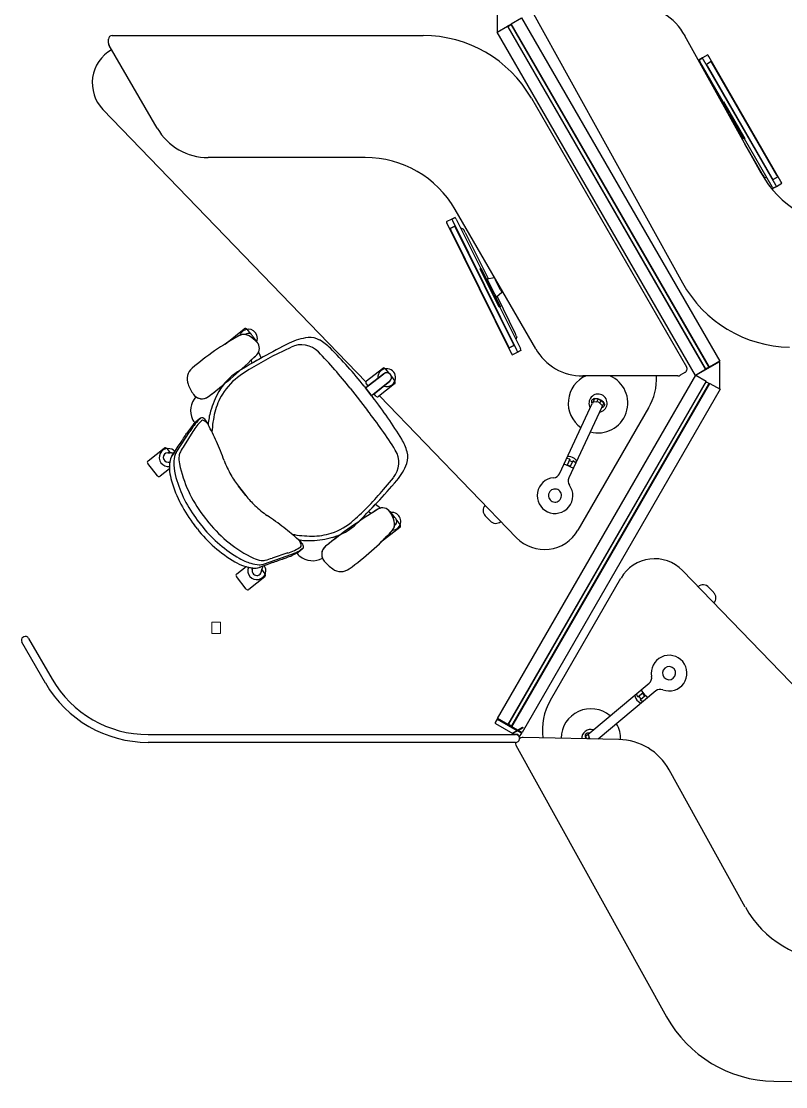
# Model space of a CAD drawing. Header units: millimetres. Extents: x 148480 to 578986, y 39883 to 155062.
# Drawn here: x 234855 to 236911, y 134853 to 137719 of the extents above; entities that cross this region are included whole.
import ezdxf

# ---------------------------------------------------------------- set-up
doc = ezdxf.new("R2010")
doc.units = ezdxf.units.MM
doc.layers.add('G-IMPT', color=8, linetype='Continuous', lineweight=5)
doc.layers.add('I - MODULAR', color=44, linetype='Continuous')
doc.layers.add('Layer4', color=6, linetype='Continuous')

# ---------------------------------------------------------------- blocks, each defined once
blk = doc.blocks.new('Junction_ViaLsgEndTransition 108_ - Family 68__C1-557104-Level 1')
at = {"layer": 'G-IMPT'}
for p, q in [((-30, -26.4), (0, -26.4)), ((-30, -26.4), (-30, -49.8)), ((0, -26.4), (0, -49.8)), ((-30, -49.8), (0, -49.8))]:
    blk.add_line(p, q, dxfattribs=at)
blk = doc.blocks.new('Junction_ViaLsgEndTransition 108_ - Family 68__C2-557105-Level 1')
blk.add_blockref('Junction_ViaLsgEndTransition 108_ - Family 68__C1-557104-Level 1', (0, 0))
blk = doc.blocks.new('Junction_ViaLsgEndTransition 108_ - Family 68-557103-Level 1')
blk.add_blockref('Junction_ViaLsgEndTransition 108_ - Family 68__C2-557105-Level 1', (0, 0))
blk = doc.blocks.new('GFC1')
at = {"layer": 'I - MODULAR', "color": 8}
for p, q in [((308767.1, 138752.2), (308767.1, 138676.5)), ((308860.1, 138733.3), (309265.4, 138002)), ((308805.4, 138698.1), (308794.8, 138691.9)), ((308794.8, 138691.9), (308805.4, 138698.1)), ((308797.8, 138692.7), (308803.2, 138695.9)), ((308797.8, 138692.7), (308803.2, 138695.9)), ((308803.2, 138695.9), (308805.4, 138695.3)), ((308803.2, 138695.9), (308805.4, 138695.3)), ((308805.2, 138698.5), (308832.9, 138714.5)), ((309338.6, 137774.6), (308805.2, 138698.5)), ((309338.6, 137774.6), (308805.2, 138698.5)), ((308805.4, 138695.3), (309336, 137776.4)), ((309336, 137776.4), (308805.4, 138695.3)), ((308832.9, 138714.5), (309366.3, 137790.6)), ((307731.6, 138667.2), (308567.7, 138667.1)), ((308766.9, 138676.4), (308794.6, 138692.3)), ((309300.3, 137752.5), (308766.9, 138676.4)), ((308794.6, 138692.3), (309328, 137768.5)), ((308794.6, 138692.3), (309328, 137768.5)), ((308797.2, 138690.6), (308797.8, 138692.7)), ((308797.2, 138690.6), (308797.8, 138692.7)), ((309327.7, 137771.6), (308797.2, 138690.6)), ((309327.7, 137771.6), (308797.2, 138690.6)), ((309477.3, 138296.9), (309272.4, 138666.5)), ((307721.4, 138646.3), (307721.4, 138657)), ((307852.8, 138417.6), (307723.2, 138639.9)), ((309333.7, 138615), (309319.3, 138606.7)), ((309530.7, 138274.1), (309336.5, 138610.8)), ((309319.3, 138606.7), (309310.4, 138601.5)), ((309310.4, 138601.5), (309319.3, 138606.7)), ((309375, 138489), (309312.7, 138597)), ((309321.6, 138602.2), (309515.8, 138265.5)), ((309343, 138596.9), (309330.3, 138589.6)), ((309330.4, 138589.7), (309343, 138596.9)), ((309331.8, 138586.6), (309507.1, 138282.7)), ((309506.6, 138283.7), (309332.7, 138585.1)), ((309519.6, 138291.2), (309345.7, 138592.6)), ((309345.7, 138592.6), (309519.6, 138291.2)), ((309325.7, 138570.5), (309326.4, 138573.3)), ((308859.1, 138498.8), (309276.5, 137775.8)), ((308414.8, 137734.8), (307706.7, 138468)), ((309373.5, 138488.1), (309376.2, 138489.7)), ((309391.9, 138456.2), (309373.5, 138488.1)), ((309376.2, 138489.7), (309433.9, 138389.8)), ((309385.8, 138463.2), (309390.4, 138455.3)), ((309390.4, 138455.3), (309391.9, 138456.2)), ((309390.4, 138455.3), (309408.6, 138423.7)), ((309391.9, 138456.2), (309410.2, 138424.6)), ((309410.2, 138424.6), (309408.6, 138423.7)), ((309408.6, 138423.7), (309413.5, 138415.2)), ((309431.1, 138388.2), (309410.2, 138424.6)), ((309413.5, 138415.2), (309412, 138414.8)), ((309433.9, 138389.8), (309431.1, 138388.2)), ((309506.8, 138260.4), (309432.6, 138389.1)), ((309480.3, 138294.7), (309433.4, 138376.1)), ((308412.5, 138338.9), (307989.9, 138338.9)), ((309485.8, 138286.3), (309493.1, 138284.1)), ((309509.3, 138279.4), (309522, 138286.7)), ((309521.9, 138286.7), (309509.3, 138279.4)), ((309518.6, 138261.3), (309533, 138269.6)), ((309509.6, 138256.1), (309518.6, 138261.3)), ((309518.6, 138261.3), (309509.6, 138256.1)), ((308870.9, 137824.2), (308654.4, 138199.1)), ((308645.3, 138172.9), (308630.4, 138165.5)), ((308632.4, 138160.8), (308804.9, 137812.5)), ((308653.4, 138154.2), (308640.3, 138147.7)), ((308640.4, 138147.7), (308653.4, 138154.2)), ((308654.6, 138177.5), (308645.3, 138172.9)), ((308645.3, 138172.9), (308654.6, 138177.5)), ((308820.3, 137820.2), (308647.8, 138168.4)), ((308655.2, 138153.6), (308653.4, 138154.2)), ((308811.1, 137836.3), (308655.4, 138150.7)), ((308657.1, 138173), (308723, 138039.9)), ((308642.4, 138143.1), (308796.8, 137831.2)), ((308796.8, 137831.2), (308642.4, 138143.1)), ((308655.9, 138149.7), (308810.3, 137837.9)), ((308676.5, 138145.8), (308669.3, 138148.5)), ((308681.4, 138137), (308742.8, 138013.1)), ((308721.7, 138039.2), (308724.5, 138040.6)), ((308772.9, 137935.9), (308721.7, 138039.2)), ((308724.5, 138040.6), (308743.2, 138003)), ((308740.4, 138012.6), (308759.3, 138016.3)), ((308744.8, 138003.8), (308740.4, 138012.6)), ((308759.3, 138016.3), (308763.1, 138008.6)), ((308775.9, 137982.8), (308763.1, 138008.6)), ((308743.2, 138003), (308744.8, 138003.8)), ((308759.4, 137970.3), (308743.2, 138003)), ((308761, 137971.1), (308744.8, 138003.8)), ((308775.9, 137982.8), (308779.4, 137975.7)), ((308761, 137971.1), (308759.4, 137970.3)), ((308759.4, 137970.3), (308775.7, 137937.3)), ((308765, 137962.9), (308761, 137971.1)), ((308779.4, 137975.7), (308765, 137962.9)), ((308766.8, 137964.5), (308815.7, 137865.8)), ((308775.7, 137937.3), (308772.9, 137935.9)), ((308774.2, 137936.5), (308829.5, 137824.8)), ((308035.2, 137837), (308086.9, 137877.6)), ((308094, 137876.7), (308103.9, 137864.1)), ((308109.7, 137856.7), (308121.9, 137841.1)), ((308109.7, 137856.7), (308111.6, 137850.6)), ((308819.7, 137856.6), (308817.4, 137849.3)), ((308125.5, 137815.2), (308131.9, 137799.1)), ((308175.7, 137810.5), (308212.9, 137828.6)), ((308799.2, 137826.8), (308812.4, 137833.3)), ((308812.3, 137833.2), (308799.3, 137826.8)), ((308807.4, 137808.1), (308822.3, 137815.5)), ((308812.9, 137835), (308812.4, 137833.3)), ((308822.3, 137815.5), (308831.6, 137820.1)), ((308831.6, 137820.1), (308822.3, 137815.5)), ((308107.9, 137785.4), (308105.3, 137793.5)), ((309302, 137753), (309366.5, 137790.2)), ((309366.5, 137790.2), (309302, 137753)), ((309366.3, 137790.6), (309338.6, 137774.6)), ((309366.5, 137715.7), (309366.5, 137790.2)), ((308412.8, 137718.9), (308462.7, 137756.8)), ((308415.7, 137737.6), (308458.9, 137771.5)), ((308462.7, 137756.8), (308419.7, 137724.2)), ((308419.7, 137724.2), (308462.7, 137756.8)), ((308462.7, 137756.8), (308445.9, 137744.1)), ((308466, 137770.6), (308475.7, 137758.3)), ((308482.6, 137749.4), (308492.3, 137737.1)), ((308768, 136829.5), (309301.4, 137753.4)), ((309253.1, 137751.1), (308997.3, 137751.2)), ((309272.3, 137760.2), (309259.5, 137752.8)), ((309300.2, 137752.7), (309300.5, 137752.1)), ((309300.5, 137751.9), (309300.2, 137751.3)), ((309328, 137768.5), (309300.3, 137752.5)), ((309301.4, 137753.4), (309329, 137737.4)), ((309329.9, 137771.1), (309327.7, 137771.6)), ((309329.9, 137771.1), (309327.7, 137771.6)), ((309335.4, 137774.2), (309329.9, 137771.1)), ((309329.9, 137771.1), (309335.4, 137774.2)), ((309336, 137776.4), (309335.4, 137774.2)), ((309336, 137776.4), (309335.4, 137774.2)), ((308409.3, 137723.3), (308432.8, 137693.3)), ((308419.7, 137724.2), (308414.8, 137730.5)), ((308478.1, 137737.1), (308429.3, 137697.8)), ((308436.1, 137703.3), (308478.1, 137737.1)), ((308436.1, 137703.3), (308478.1, 137737.1)), ((308491.4, 137730), (308448.2, 137696.1)), ((308461.7, 137723.9), (308478.1, 137737.1)), ((309329, 137737.4), (308795.6, 136813.5)), ((309329, 137737.4), (308795.6, 136813.5)), ((308798.3, 136815.3), (309328.8, 137734.2)), ((308798.3, 136815.3), (309328.8, 137734.2)), ((308806.3, 136807.4), (309339.7, 137731.2)), ((308806.3, 136807.4), (309339.7, 137731.2)), ((308806.5, 136810.5), (309337, 137729.5)), ((309337, 137729.4), (308806.5, 136810.5)), ((309330.4, 137734.6), (309328.2, 137735.9)), ((309328.3, 137736.1), (309330.6, 137734.7)), ((309328.8, 137734.2), (309331, 137734.8)), ((309328.8, 137734.2), (309331, 137734.8)), ((309331, 137734.8), (309336.5, 137731.6)), ((309331, 137734.8), (309336.5, 137731.6)), ((309336.5, 137731.6), (309337, 137729.4)), ((309336.5, 137731.6), (309337, 137729.5)), ((309336.6, 137731.3), (309339, 137729.9)), ((309338.9, 137729.7), (309336.6, 137731.1)), ((309339.7, 137731.2), (309367.4, 137715.3)), ((308371.5, 137717.9), (308418.5, 137658)), ((308429.3, 137697.8), (308412.8, 137718.9)), ((308441.1, 137697), (308436.1, 137703.3)), ((308819.4, 137315.8), (308450.4, 137697.9)), ((309367.4, 137715.3), (308834, 136791.4)), ((308934.7, 137488), (309023, 137677.3)), ((309047.8, 137665.6), (308959.7, 137476.7)), ((309174.5, 137664.9), (308984.5, 137336)), ((309029.3, 137690.1), (309023.2, 137677)), ((309025.6, 137682.3), (309035.2, 137681.6)), ((309038.6, 137688.7), (309029.3, 137690.1)), ((309035.2, 137681.6), (309038.6, 137688.7)), ((309043.4, 137677.8), (309046.7, 137684.9)), ((309050.1, 137670.9), (309043.4, 137677.8)), ((309046.7, 137684.9), (309053.8, 137678.7)), ((309053.8, 137678.7), (309047.6, 137665.6)), ((307969, 137637.2), (307956.8, 137627.6)), ((307956.8, 137627.6), (307969, 137637.2)), ((307903.5, 137544.8), (307940, 137601.4)), ((307948.2, 137601.6), (307924.7, 137563.9)), ((307827.9, 137522.8), (307871.1, 137556.6)), ((307878.2, 137555.7), (307887.1, 137544.3)), ((307881, 137544.2), (307887.1, 137544.4)), ((307897.8, 137544.5), (307892.1, 137535.8)), ((307899.9, 137547.8), (307897.8, 137544.5)), ((308963, 137527.4), (308954, 137528.6)), ((308963, 137527.4), (308955.2, 137510.7)), ((308961.4, 137523.9), (308969.8, 137520)), ((308963.7, 137506.8), (308971.5, 137523.5)), ((308971.5, 137523.5), (308978.5, 137517.2)), ((307853.3, 137482.1), (307827, 137515.6)), ((307885.7, 137501.1), (307860.4, 137481.3)), ((307881.9, 137519.2), (307886.4, 137519.4)), ((308955.9, 137512.1), (308964.3, 137508.2)), ((308461.6, 137445.7), (308488, 137477.4)), ((308071, 137454.4), (308090.8, 137429.2)), ((308090.8, 137429.2), (308071, 137454.4)), ((308440.1, 137405.9), (308454.1, 137395.8)), ((308428.2, 137381.3), (308421, 137385.9)), ((308478.4, 137386.1), (308490.6, 137370.5)), ((307960.6, 137339.5), (307952.8, 137349.5)), ((307960.3, 137363.4), (307975.9, 137343.4)), ((307976.1, 137375.8), (307991.7, 137355.8)), ((308490.6, 137370.5), (308485.2, 137373.9)), ((308496.4, 137363.1), (308506.3, 137350.5)), ((308748.2, 137361.1), (308735.3, 137374.4)), ((308505.4, 137343.4), (308453.7, 137302.9)), ((308138.5, 137245), (308202.1, 137266.8)), ((308204.3, 137274.8), (308162.1, 137261)), ((308231.6, 137276.8), (308243.8, 137286.4)), ((308243.8, 137286.4), (308231.6, 137276.8)), ((308066.5, 137218.3), (308091.8, 137238.1)), ((308108.5, 137230.1), (308109.7, 137234.4)), ((308127, 137236), (308136.8, 137239.4)), ((308136.8, 137239.4), (308140.6, 137240.7)), ((308091.8, 137177.7), (308065.6, 137211.1)), ((308142.1, 137210.6), (308099, 137176.8)), ((308132.5, 137223.2), (308134.1, 137229.1)), ((308134.1, 137229.1), (308143, 137217.7)), ((308910.3, 136878.4), (309100.3, 137207.3)), ((309265.4, 137227.5), (309689.3, 136788.6)), ((309336.6, 137182.2), (309349.5, 137168.9)), ((307551.7, 136924.9), (307488.5, 137034.4)), ((307491.1, 137048.1), (307493.5, 137049.6)), ((307506.7, 137045), (307569.9, 136935.5)), ((309016.1, 136790.7), (309176.1, 136924.3)), ((309193.9, 136903.4), (309039.1, 136774.1)), ((309145.6, 136886.9), (309141.9, 136895.6)), ((309159.7, 136898.7), (309145.6, 136886.9)), ((309154.5, 136882.3), (309148.6, 136889.4)), ((309151.6, 136879.8), (309165.7, 136891.6)), ((309164.5, 136890.6), (309158.5, 136897.7)), ((309151.6, 136879.8), (309159.2, 136874.9)), ((308767.1, 136828), (308761.6, 136818.6)), ((308762.3, 136816.1), (308809, 136789.2)), ((308768, 136829.5), (308767.1, 136828)), ((308767.1, 136828), (308820.4, 136797.2)), ((308820.4, 136797.2), (308767.1, 136828)), ((308795.6, 136813.5), (308768, 136829.5)), ((308771.3, 136825.6), (308772.1, 136827.1)), ((308798.8, 136813.1), (308798.3, 136815.3)), ((308798.8, 136813.1), (308798.3, 136815.3)), ((308804.3, 136809.9), (308798.8, 136813.1)), ((308798.8, 136813.1), (308804.3, 136809.9)), ((308806.5, 136810.5), (308804.3, 136809.9)), ((308806.5, 136810.5), (308804.3, 136809.9)), ((308822.1, 136798.2), (308806.3, 136807.4)), ((308808.4, 136790.3), (308835.7, 136806.1)), ((308836.7, 136804.4), (308809.3, 136788.6)), ((308835.7, 136806.1), (308836.7, 136804.4)), ((307828.4, 136786.2), (308816.6, 136786.2)), ((308816.6, 136786.2), (308807.6, 136786.2)), ((308809.6, 136788.8), (308812.4, 136787.2)), ((308809.7, 136787.2), (308822.6, 136787.2)), ((308822.6, 136785.3), (308820.9, 136785.3)), ((308822.3, 136796.1), (308833.1, 136789.9)), ((308833.1, 136789.9), (308822.3, 136796.1)), ((308822.6, 136787.2), (308822.6, 136785.3)), ((308834, 136791.4), (308824, 136797.1)), ((308831, 136777), (308826.5, 136774.4)), ((308827.1, 136777.1), (308827.1, 136774.3)), ((308827.6, 136780.5), (308833.1, 136789.9)), ((308828.9, 136792.3), (308829.8, 136793.8)), ((308833.1, 136789.9), (308833.9, 136791.4)), ((309094.7, 136772.9), (308837.5, 136778.6)), ((309005.1, 136781.4), (309016.3, 136790.7)), ((309008, 136774.8), (309005.1, 136781.4)), ((309014.9, 136777.8), (309011.2, 136774.7)), ((309011.8, 136786.9), (309014.9, 136777.8)), ((308816.6, 136765.2), (307828.4, 136765.2)), ((308817.6, 136757.9), (309222.9, 136026.6)), ((309434.8, 136321.5), (309230, 136691.1)), ((309511.4, 135853.3), (310346.1, 135838.6))]:
    blk.add_line(p, q, dxfattribs=at)
for centre, radius, start, end in [((309133.6, 138589.6), 158.8, 28.9949, 88.7318), ((307731.6, 138657), 10.2, 89.9949, 179.9949), ((308567.7, 138330.6), 336.5, 29.9949, 89.9949), ((307734.1, 138646.3), 12.7, 179.9949, 210.2581), ((307780.7, 138539.5), 102.9, 119.7757, 224), ((307989.9, 138497.6), 158.8, 210.2581, 269.9949), ((308412.4, 138059.5), 279.4, 29.9949, 89.9949), ((309721.7, 138432.4), 279.4, 208.9949, 268.9949), ((308766.5, 138010.3), 3.81, 161.3432, 206.3432), ((308779.3, 137984.5), 3.81, 206.3432, 281.3432), ((309559.7, 138165.2), 336.5, 208.9949, 268.9949), ((308097.9, 137852.7), 24.1, 20.0803, 161.0063), ((308090, 137873.6), 5.08, 38.0803, 128.0803), ((308097.7, 137853.3), 12.5, 60.195, 132.8337), ((308097.7, 137853.3), 12.5, 15.9656, 60.195), ((308097.7, 137853.3), 12.5, 15.9656, 60.195), ((308471.4, 137148), 815.5, 119.3195, 130.0817), ((308471.4, 137148), 815.5, 119.3195, 122.3384), ((308985, 136282.2), 1740.3, 116.5293, 121.7555), ((308085.8, 137834.7), 27.9, 59.08, 119.3195), ((308085.8, 137834.7), 27.9, 59.08, 119.3195), ((308085.8, 137834.7), 27.9, 59.08, 112.342), ((308047.9, 137771.5), 101.6, 44.8075, 59.08), ((308047.9, 137771.5), 101.6, 43.2329, 59.08), ((308047.9, 137771.5), 101.6, 44.0134, 59.08), ((308097.9, 137852.7), 24.1, 336.5132, 20.0803), ((308103.6, 137825.3), 24.1, 314.1835, 44.0134), ((308275.3, 137703.8), 151.5, 96.3798, 116.5293), ((308264.1, 137803.8), 50.8, 60.0929, 96.3798), ((308219.4, 137726.1), 140.5, 45.1037, 60.0929), ((307094.1, 138864.1), 1472.6, 307.4818, 314.1835), ((308512.2, 137119.2), 768.8, 115.9515, 124.5806), ((307094.1, 138864.1), 1472.6, 313.3655, 314.1835), ((308103.6, 137825.3), 24.1, 314.1835, 335.0812), ((308240.6, 137771.5), 63.5, 44.1548, 115.9515), ((307407.6, 136962.6), 1224.6, 38.0803, 44.1548), ((307530.7, 137034.9), 1116.2, 38.0803, 45.1037), ((308997.3, 137897.2), 146.1, 209.9949, 269.9949), ((308985, 136282.2), 1740.3, 119.3516, 120.2606), ((307970.9, 137742.8), 38.1, 130.0817, 201.9255), ((308146.4, 137637), 147, 121.7555, 150.983), ((308172.1, 137612.6), 169.6, 124.5806, 148.1533), ((308469.9, 137746.6), 24.1, 128.0803, 185.9739), ((308469.9, 137746.6), 24.1, 308.0803, 128.0803), ((308462, 137767.5), 5.08, 38.0803, 128.0803), ((308470.4, 137747), 12.5, 308.0803, 128.0803), ((308470.4, 137747), 12.5, 308.0803, 128.0803), ((308470.4, 137747), 12.5, 64.793, 128.0803), ((308470.4, 137746.6), 12.8, 65.6407, 127.2326), ((308470.4, 137747), 12.5, 308.0803, 11.3676), ((308470, 137747.1), 12.8, 308.928, 10.5199), ((309038.5, 137678), 80.1, 113.404, 235.0682), ((309038.5, 137678), 80.1, 254.8086, 66.828), ((309037.1, 137744.3), 158.8, 329.9751, 2.4916), ((309253.1, 137763.8), 12.7, 269.9949, 299.9949), ((309266.6, 137770.1), 11.4, 299.9949, 29.9949), ((308056.4, 137777.3), 130.3, 201.9255, 215.6167), ((307094.1, 138864.1), 1472.6, 307.4818, 309.4894), ((308146.4, 137637), 147, 141.9861, 150.983), ((308418.8, 137733.6), 5.08, 128.0803, 218.0803), ((308469.9, 137746.6), 24.1, 250.1866, 308.0803), ((308488.3, 137734), 5.08, 308.0803, 38.0803), ((307996.9, 137657.5), 54.7, 136.9374, 205.1137), ((307973.2, 137717.6), 27.9, 215.6167, 307.4818), ((307973.2, 137717.6), 27.9, 234.4212, 307.4818), ((308241.3, 137584.4), 255.5, 150.983, 163.6403), ((308241.3, 137584.4), 255.5, 150.983, 163.6403), ((308168.2, 137614.9), 165.1, 148.1533, 166.4634), ((307554.2, 137004.9), 1116.2, 31.0568, 38.0803), ((308445.1, 137700.1), 5.08, 218.0803, 308.0803), ((309038.5, 137678), 24.4, 279.0116, 210.5062), ((309034.3, 137668.9), 12.7, 44.2527, 85.7473), ((309038.5, 137678), 9.73, 37.4037, 92.5963), ((307972.9, 137632.2), 6.35, 70.5729, 128.0803), ((307972.9, 137632.2), 6.35, 70.5729, 128.0803), ((307970.4, 137625.2), 13.7, 43.3423, 70.5729), ((307970.4, 137625.2), 13.7, 43.3423, 70.5729), ((307945.9, 137602.1), 47.4, 22.6655, 43.3423), ((307945.9, 137602.1), 47.4, 22.6655, 43.3423), ((308158.2, 137608.8), 168.9, 163.6403, 176.0778), ((308158.2, 137608.8), 168.9, 163.6403, 176.0778), ((308296.2, 137584.1), 296.7, 166.4634, 176.8997), ((307454.6, 136902.7), 1224.6, 32.0058, 38.0803), ((308151, 137449.7), 263.8, 138.5091, 146.2278), ((308152.1, 137464.5), 252.4, 137.8137, 147.1809), ((307970.2, 137645), 25.2, 205.1137, 231.0468), ((308090, 137510.4), 168.6, 134.4354, 147.236), ((307972.4, 137607.6), 25.4, 128.0803, 138.5091), ((307972.4, 137607.6), 25.4, 128.0803, 135.348), ((307962.4, 137603.8), 31.9, 31.2446, 45.8498), ((307292.6, 137252.8), 788, 24.1062, 27.8008), ((307292.6, 137252.8), 788, 24.1062, 27.8008), ((308390, 137508.3), 140.5, 16.0676, 31.0568), ((307882.1, 137531.7), 24.1, 92.0803, 278.6217), ((307874.2, 137552.6), 5.08, 38.0803, 128.0803), ((307882.1, 137531.7), 24.1, 42.051, 92.0803), ((308276.1, 137345), 413.9, 148.0803, 150.7863), ((307292.6, 137252.8), 788, 20.0882, 24.1062), ((307292.6, 137252.8), 788, 20.0882, 24.1062), ((308439.2, 137518.1), 63.5, 320.2091, 32.0058), ((307831, 137518.8), 5.08, 128.0803, 218.0803), ((307881.5, 137531.7), 12.5, 92.0803, 272.0803), ((307881.5, 137531.7), 12.5, 92.0803, 272.0803), ((307881.5, 137531.7), 12.5, 92.0803, 272.0803), ((307881.5, 137531.7), 12.5, 92.0803, 272.0803), ((307889.3, 137316.5), 227.8, 89.5837, 92.0803), ((307889.3, 137316.5), 227.8, 89.5837, 92.0803), ((307889.3, 137316.5), 227.8, 90.542, 92.0803), ((308014.4, 137505.6), 128.8, 173.4994, 196.6611), ((307922.4, 137516.1), 36.1, 146.8894, 174.667), ((307922.4, 137516.1), 36.1, 146.8894, 173.4994), ((307891.7, 137645.9), 101.6, 269.5837, 273.4342), ((307891.7, 137645.9), 101.6, 269.5837, 273.4342), ((307980.1, 137516.3), 83, 167.6379, 183.4027), ((307931.3, 137527), 33, 147.1809, 167.6379), ((307980.6, 137529), 69.6, 173.9789, 191.9414), ((307939.3, 137533.4), 28, 150.7863, 173.9789), ((308253.2, 137604.1), 234.7, 200.0882, 210.5124), ((308253.2, 137604.1), 234.7, 200.0882, 210.5124), ((308476.2, 137533.1), 50.8, 339.7808, 16.0676), ((307873.7, 137746.9), 227.8, 272.0803, 273.2085), ((307873.7, 137746.9), 227.8, 272.0803, 273.2099), ((307873.7, 137746.9), 227.8, 272.0803, 273.2085), ((308014.4, 137505.6), 128.8, 173.8276, 178.9622), ((308014.4, 137505.6), 128.8, 173.8276, 181.9895), ((308051, 137520.5), 154, 183.4027, 196.0111), ((308253, 137586.6), 348, 191.9414, 217.2778), ((308381.8, 137567.9), 151.5, 319.6312, 339.7808), ((308890.5, 137360.5), 163.6, 60.2821, 69.7179), ((307857.3, 137485.3), 5.08, 218.0803, 308.0803), ((308237, 137572.2), 361.1, 196.6611, 218.0803), ((308238.7, 137574.3), 349.3, 196.0111, 217.1398), ((308245.7, 137591.3), 221.9, 208.6429, 218.0803), ((308245.7, 137591.3), 221.9, 208.6429, 218.0803), ((307171.2, 138597), 1740.3, 314.405, 319.6312), ((308922.7, 137429.2), 48, 94.5027, 35.9552), ((308917.4, 137496.1), 19.1, 274.5027, 335), ((308977, 137468.6), 19.1, 155, 215.9552), ((307870.8, 137937.7), 768.8, 311.5799, 320.2091), ((308922.6, 137429.3), 17.6, 155, 335), ((308922.6, 137429.3), 17.6, 335, 155), ((308265.5, 137566.1), 221.9, 218.0803, 227.5177), ((308265.5, 137566.1), 221.9, 218.0803, 227.5177), ((307171.2, 138597), 1740.3, 315.9, 316.8089), ((308279.7, 137570.2), 234.7, 225.6482, 236.0724), ((308279.7, 137570.2), 234.7, 225.6482, 236.0724), ((309225.8, 136143.4), 1472.6, 121.977, 128.6788), ((309225.8, 136143.4), 1472.6, 121.977, 122.7951), ((308458.7, 137372.1), 24.1, 32.1472, 121.977), ((308458.7, 137372.1), 24.1, 101.0794, 121.977), ((308393.1, 137330.9), 101.6, 17.0806, 32.9276), ((308393.1, 137330.9), 101.6, 17.0806, 32.1472), ((308483.9, 137360), 24.1, 56.0803, 99.6473), ((308393.1, 137330.9), 101.6, 17.0806, 31.353), ((308483.9, 137360), 24.1, 275.1542, 56.0803), ((308750.7, 137389.3), 21.4, 138.2878, 224), ((308262.7, 137574.3), 348, 218.8827, 244.2192), ((307708.8, 136721.6), 788, 52.0544, 56.0724), ((307708.8, 136721.6), 788, 52.0544, 56.0724), ((308268.5, 137489.5), 169.6, 288.0072, 311.5799), ((308286.1, 137458.7), 147, 285.1775, 314.405), ((308463.5, 137352.6), 27.9, 316.8411, 17.0806), ((308463.5, 137352.6), 27.9, 316.8411, 17.0806), ((308463.5, 137352.6), 27.9, 323.8186, 17.0806), ((308484.4, 137359.7), 12.5, 15.9656, 60.195), ((308484.4, 137359.7), 12.5, 15.9656, 60.195), ((308484.4, 137359.7), 12.5, 303.3268, 15.9656), ((308502.3, 137347.4), 5.08, 308.0803, 38.0803), ((308763.5, 137375.9), 21.4, 224, 309.7122), ((308244.8, 137562.2), 361.1, 218.0803, 239.4994), ((308247.3, 137563.4), 349.3, 219.0208, 240.1494), ((307708.8, 136721.6), 788, 48.3597, 52.0544), ((307708.8, 136721.6), 788, 48.3597, 52.0544), ((308270.6, 137616.8), 296.7, 259.2609, 269.6972), ((308269.9, 137485.2), 165.1, 269.6972, 288.0072), ((309225.8, 136143.4), 1472.6, 126.6711, 128.6788), ((308286.1, 137458.7), 147, 285.1775, 294.1744), ((307889.1, 137891.3), 815.5, 306.0788, 316.8411), ((307889.1, 137891.3), 815.5, 313.8222, 316.8411), ((308894.3, 137388.1), 104.1, 224, 329.9751), ((308149.7, 137434.2), 168.6, 288.9245, 301.7251), ((308261.5, 137476.9), 168.9, 260.0827, 272.5203), ((308204.2, 137272.4), 47.4, 32.8182, 53.495), ((308204.2, 137272.4), 47.4, 32.8182, 53.495), ((308261.5, 137476.9), 168.9, 260.0827, 272.5203), ((308209.8, 137288), 31.9, 30.3107, 44.916), ((308239.9, 137291.4), 6.35, 308.0803, 5.5877), ((308239.9, 137291.4), 6.35, 308.0803, 5.5877), ((308232.6, 137290.7), 13.7, 5.5877, 32.8182), ((308232.6, 137290.7), 13.7, 5.5877, 32.8182), ((308257.7, 137563.5), 255.5, 272.5203, 285.1775), ((308257.7, 137563.5), 255.5, 272.5203, 285.1775), ((308322.9, 137271.2), 27.9, 128.6788, 201.7393), ((308322.9, 137271.2), 27.9, 128.6788, 220.5439), ((308105.3, 137508), 263.8, 289.9328, 297.6514), ((308120, 137505.5), 252.4, 288.9797, 298.3468), ((308215.9, 137296.8), 25.4, 297.6514, 308.0803), ((308215.9, 137296.8), 25.4, 300.8126, 308.0803), ((308251.7, 137285.7), 25.2, 205.1137, 231.0468), ((308270.3, 137308.6), 54.7, 231.0468, 299.2232), ((308126.9, 137362), 128.8, 239.4994, 262.6611), ((308150.1, 137394), 154, 240.1494, 252.7579), ((308126.9, 137362), 128.8, 254.1711, 262.333), ((308120.6, 137227.2), 24.1, 157.5388, 344.0803), ((308126.9, 137362), 128.8, 257.1983, 262.333), ((308129.1, 137326.2), 83, 252.7579, 268.5226), ((308327.5, 137167.6), 227.8, 162.952, 164.0803), ((308327.5, 137167.6), 227.8, 162.9507, 164.0803), ((308327.5, 137167.6), 227.8, 162.952, 164.0803), ((308115.1, 137270.1), 36.1, 261.4935, 289.2712), ((308115.1, 137270.1), 36.1, 262.6611, 289.2712), ((308141.6, 137323.6), 69.6, 244.2192, 262.1816), ((308127.8, 137276.1), 33, 268.5226, 288.9797), ((308135.9, 137282.4), 28, 262.1816, 285.3742), ((308233.8, 137209.3), 101.6, 162.7264, 166.5769), ((308233.8, 137209.3), 101.6, 162.7264, 166.5769), ((308120.6, 137227.2), 24.1, 344.0803, 34.1096), ((308033.6, 137654.5), 413.9, 285.3742, 288.0803), ((308400.8, 137337.8), 130.3, 220.5439, 234.235), ((309190.5, 137155.2), 104.1, 44, 149.9751), ((308069.6, 137214.3), 5.08, 128.0803, 218.0803), ((308120.5, 137226.7), 12.5, 164.0803, 344.0803), ((308120.5, 137226.7), 12.5, 164.0803, 344.0803), ((308120.5, 137226.7), 12.5, 164.0803, 344.0803), ((308120.5, 137226.7), 12.5, 164.0803, 344.0803), ((307913.4, 137285.7), 227.8, 344.0803, 346.5769), ((307913.4, 137285.7), 227.8, 344.0803, 346.5769), ((307913.4, 137285.7), 227.8, 344.0803, 345.6185), ((308139, 137214.6), 5.08, 308.0803, 38.0803), ((308346.9, 137263), 38.1, 234.235, 306.0788), ((308095.8, 137180.8), 5.08, 218.0803, 308.0803), ((309321.3, 137167.4), 21.4, 44, 129.7122), ((309334.1, 137154), 21.4, 318.2878, 44), ((307497.7, 137039.8), 10.7, 128.2939, 210), ((307497.5, 137039.6), 10.7, 30, 111.7061), ((309229.8, 136951.5), 48, 249.362, 190.8145), ((309229.8, 136951.4), 17.6, 129.8593, 309.8593), ((309229.8, 136951.4), 17.6, 309.8593, 129.8593), ((307828.4, 137084.7), 319.5, 210, 270), ((307828.4, 137084.7), 298.5, 210, 270), ((309163.9, 136939), 19.1, 309.8593, 10.8145), ((309288.2, 137000.1), 163.6, 215.1413, 224.5772), ((309206.1, 136888.8), 19.1, 69.362, 129.8593), ((309047.7, 136799), 158.8, 149.9751, 187.896), ((309019.2, 136775.5), 80.1, 49.6679, 179.4283), ((308763.2, 136817.7), 1.78, 150, 240), ((309019.2, 136775.5), 80.1, 357.6061, 29.9275), ((308809.7, 136787.9), 2.67, 120, 198), ((308809.6, 136787.9), 2.61, 198, 220.0774), ((308809.7, 136788), 0.759, 120, 270.4467), ((308816.6, 136775.6), 10.7, 65.8937, 90), ((308816.6, 136775.6), 10.7, 8.2939, 90), ((308826.1, 136781.4), 1.78, 285, 330), ((308837.2, 136765.9), 12.7, 88.7318, 118.9949), ((309019.2, 136775.5), 24.4, 73.8709, 181.7875), ((309026.9, 136782), 12.7, 199.112, 215.9432), ((309019.2, 136775.5), 24.4, 355.6922, 5.3655), ((308826.5, 136762.9), 10.2, 166.8026, 208.9949), ((308816.6, 136775.8), 10.7, 270, 351.7061), ((309091.1, 136614.2), 158.8, 28.9949, 88.7318), ((309679.2, 136456.9), 279.4, 208.9949, 268.9949), ((309517.3, 136189.8), 336.5, 208.9949, 268.9949)]:
    blk.add_arc(centre, radius, start, end, dxfattribs=at)
for centre, major_axis, ratio, start_param, end_param in [((309336.3, 138610.6), (2.54, -4.4), 0.052336, 1.570796, 2.879793), ((309312.9, 138597.1), (2.54, -4.4), 0.052336, 3.141593, 4.712389), ((309321.9, 138602.3), (2.54, -4.4), 0.052336, 3.141593, 4.712389), ((309332, 138586.7), (1.66, -2.87), 0.052336, 3.141593, 4.712389), ((309332.9, 138585.3), (2.54, -4.4), 0.052336, 3.141593, 3.665191), ((309344.7, 138594.1), (1.63, -2.83), 0.052336, 2.356194, 3.141593), ((309345.5, 138592.5), (-2.54, 4.4), 0.052336, 4.712389, 6.283185), ((309480.8, 138295), (-5.03, 8.72), 0.052336, 1.570796, 3.141593), ((309506.8, 138283.8), (2.54, -4.4), 0.052336, 4.712389, 4.974188), ((309507.3, 138282.8), (1.98, -3.43), 0.052336, 4.712389, 6.283185), ((309516, 138265.7), (-2.54, 4.4), 0.052336, 1.570796, 3.141593), ((309519.4, 138291.1), (-2.54, 4.4), 0.052336, 3.141593, 4.712389), ((309520.3, 138289.7), (-1.71, 2.96), 0.052336, 3.141593, 3.926991), ((309530.4, 138274), (2.54, -4.4), 0.052336, 0.261799, 1.570796), ((309507.1, 138260.5), (-2.54, 4.4), 0.052336, 1.570796, 3.141593), ((308632.7, 138160.9), (-2.25, 4.55), 0.052336, 0.261799, 1.570796), ((308647.6, 138168.3), (2.25, -4.55), 0.052336, 1.570796, 3.141593), ((308655.2, 138150.6), (-1.76, 3.55), 0.052336, 4.712389, 6.283185), ((308656.9, 138172.9), (2.25, -4.55), 0.052336, 1.570796, 3.141593), ((308641.8, 138144.6), (1.52, -3.06), 0.052336, 3.141593, 3.926991), ((308642.6, 138143.2), (2.25, -4.55), 0.052336, 3.141593, 4.712389), ((308680.9, 138136.8), (4.47, -9.03), 0.052336, 1.570796, 3.141593), ((308815.2, 137865.6), (-4.46, 9), 0.052336, 3.141593, 4.712389), ((308810.9, 137836.2), (-1.47, 2.97), 0.052336, 3.141593, 4.712389), ((308797.1, 137831.3), (2.25, -4.55), 0.052336, 4.712389, 6.283185), ((308797.8, 137829.7), (-1.45, 2.93), 0.052336, 2.356194, 3.141593), ((308805.1, 137812.7), (-2.25, 4.55), 0.052336, 1.570796, 2.879793), ((308810, 137837.8), (-2.25, 4.55), 0.052336, 3.141593, 3.665191), ((308820, 137820), (-2.25, 4.55), 0.052336, 3.141593, 4.712389), ((308829.3, 137824.6), (-2.25, 4.55), 0.052336, 3.141593, 4.712389), ((308033.6, 137481.3), (-60.3, 150.2), 0.166302, 5.953151, 6.338896), ((308967.9, 137526.7), (-12.4, 5.8), 0.400548, 3.141593, 6.283185), ((308108, 137386.4), (131.4, -94.5), 0.166302, 6.227475, 6.61322), ((309147.5, 136882.5), (8.8, -10.5), 0.400548, 3.141593, 6.283185)]:
    blk.add_ellipse(centre, major_axis=major_axis, ratio=ratio, start_param=start_param, end_param=end_param, dxfattribs=at)
for points in [[(309023, 137677.3), (309022.1, 137678.8), (309021.1, 137681.8), (309021.6, 137684.5), (309022.1, 137685.7)], [(309022.1, 137685.7), (309022.8, 137687), (309024.8, 137689.3), (309030.1, 137690.9), (309036.6, 137690.6), (309043.4, 137688.4), (309049.5, 137684.6), (309053.9, 137679.8), (309056, 137674.7), (309055.6, 137671.7), (309055, 137670.4)], [(309055, 137670.4), (309054.4, 137669.1), (309052.6, 137667.1), (309049.5, 137665.9), (309047.8, 137665.6)], [(307892.1, 137535.8), (307900.3, 137548.3), (307915, 137570.9), (307926.7, 137588.6), (307931.7, 137596.3)], [(308195.2, 137260), (308186.6, 137256.9), (308166.5, 137249.8), (308141.1, 137240.9), (308127, 137236)], [(309007.6, 136789.4), (309008.6, 136790.3), (309011.2, 136791.4), (309014.4, 136791.2), (309016.1, 136790.7)]]:
    blk.add_open_spline(points, degree=3, dxfattribs=at)
blk.add_open_spline([(309006.6, 136774.8), (309005.7, 136776.7), (309004.6, 136780.6), (309004.8, 136785.9), (309006.4, 136788.5), (309007.6, 136789.4)], degree=3, knots=[-0.363067, -0.363067, -0.363067, -0.363067, -0.25, -0.125, 0, 0, 0, 0], dxfattribs=at)
at = {"layer": 'I - MODULAR', "color": 8, "xscale": -1, "rotation": 89.99978954085074}
blk.add_blockref('Junction_ViaLsgEndTransition 108_ - Family 68-557103-Level 1', (307973.2, 137058.3), dxfattribs=at)

msp = doc.modelspace()

# ---------------------------------------------------------------- block references
at = {"layer": 'Layer4', "linetype": 'Continuous', "rotation": 360}
msp.add_blockref('GFC1', (-72632.4, -986), dxfattribs=at)

doc.saveas('drawing.dxf')
